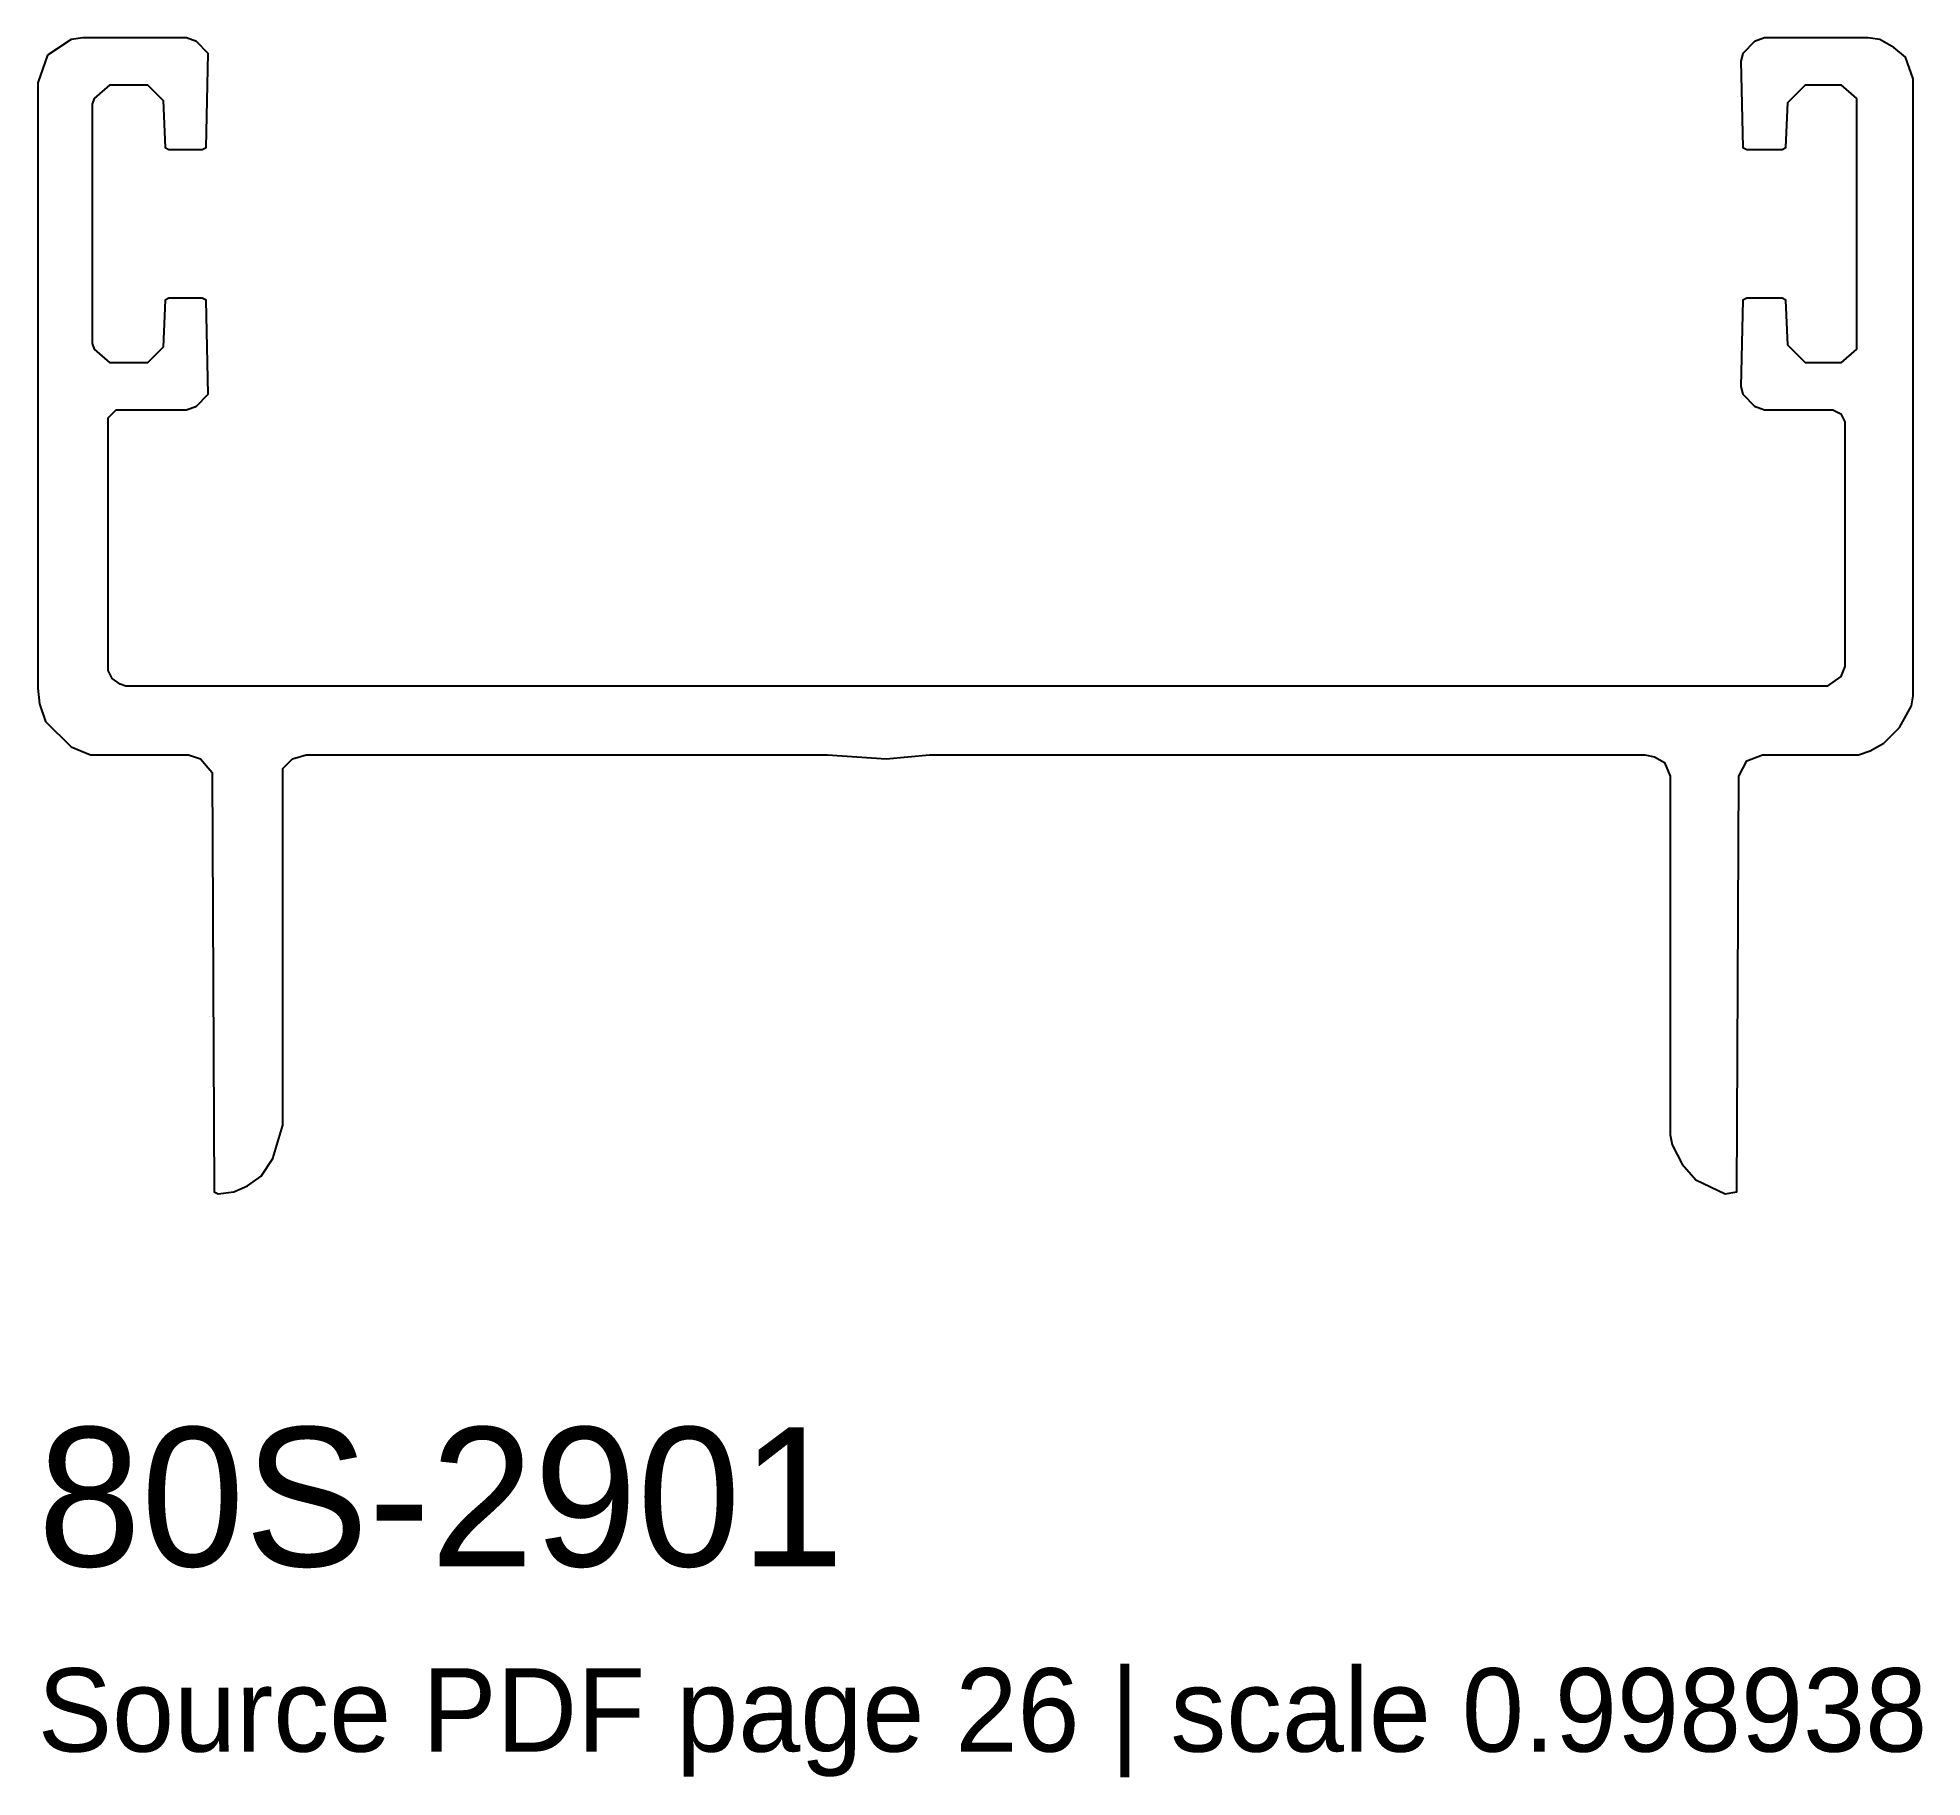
# Model space of a CAD drawing. Header units: millimetres. Extents: x 0 to 40.7, y -12.6 to 25.
import ezdxf

# ---------------------------------------------------------------- set-up
doc = ezdxf.new("R2010")
doc.units = ezdxf.units.MM
doc.layers.add('INFO', color=7, linetype='Continuous')
doc.layers.add('PROFILE', color=7, linetype='Continuous')

msp = doc.modelspace()

# ---------------------------------------------------------------- linework, layer by layer
at = {"layer": 'PROFILE'}
msp.add_lwpolyline([(0.211, 24.612), (0, 24.02), (0, 10.953), (0.042, 10.614), (0.169, 10.234), (0.719, 9.684), (1.142, 9.515), (3.256, 9.515), (3.51, 9.43), (3.764, 9.134), (3.806, 0.085), (3.891, 0.042), (4.229, 0.085), (4.525, 0.211), (4.821, 0.423), (5.075, 0.803), (5.286, 1.522), (5.286, 9.219), (5.497, 9.43), (5.794, 9.515), (17.042, 9.515), (18.311, 9.43), (19.241, 9.515), (34.676, 9.515), (34.888, 9.473), (35.099, 9.346), (35.226, 9.05), (35.226, 1.311), (35.269, 1.099), (35.48, 0.677), (35.776, 0.338), (36.41, 0.042), (36.664, 0.085), (36.706, 9.05), (36.875, 9.388), (37.214, 9.515), (39.286, 9.515), (39.54, 9.599), (39.836, 9.769), (40.174, 10.107), (40.428, 10.572), (40.47, 10.784), (40.47, 24.104), (40.301, 24.57), (40.047, 24.781), (39.751, 24.95), (39.497, 24.992), (37.256, 24.992), (37.045, 24.908), (36.791, 24.654), (36.749, 24.485), (36.791, 22.624), (36.875, 22.582), (37.637, 22.582), (37.721, 22.624), (37.764, 23.597), (38.144, 23.978), (38.905, 23.978), (39.244, 23.681), (39.244, 18.269), (38.905, 17.973), (38.144, 17.973), (37.764, 18.353), (37.721, 19.326), (37.637, 19.368), (36.875, 19.368), (36.791, 19.326), (36.749, 17.465), (36.791, 17.296), (37.045, 17.042), (37.256, 16.958), (38.736, 16.958), (38.905, 16.873), (38.99, 16.704), (38.99, 11.418), (38.905, 11.206), (38.609, 10.995), (1.903, 10.995), (1.776, 11.037), (1.607, 11.164), (1.522, 11.333), (1.522, 16.788), (1.692, 16.958), (3.214, 16.958), (3.425, 17.042), (3.679, 17.296), (3.637, 19.326), (3.552, 19.368), (2.833, 19.368), (2.749, 19.326), (2.706, 18.311), (2.368, 17.973), (1.565, 17.973), (1.226, 18.269), (1.184, 18.395), (1.184, 23.555), (1.226, 23.681), (1.565, 23.978), (2.368, 23.978), (2.706, 23.639), (2.749, 22.624), (2.833, 22.582), (3.552, 22.582), (3.637, 22.624), (3.679, 24.654), (3.425, 24.908), (3.214, 24.992), (0.973, 24.992), (0.719, 24.95)], close=True, dxfattribs=at)

# ---------------------------------------------------------------- texts
at = {"layer": 'INFO'}
for s, height, p in [('80S-2901', 3, (0, -8)), ('Source PDF page 26 | scale 0.998938', 1.8, (0, -12))]:
    msp.add_text(s, height=height, dxfattribs=at).set_placement(p)

doc.saveas('drawing.dxf')
